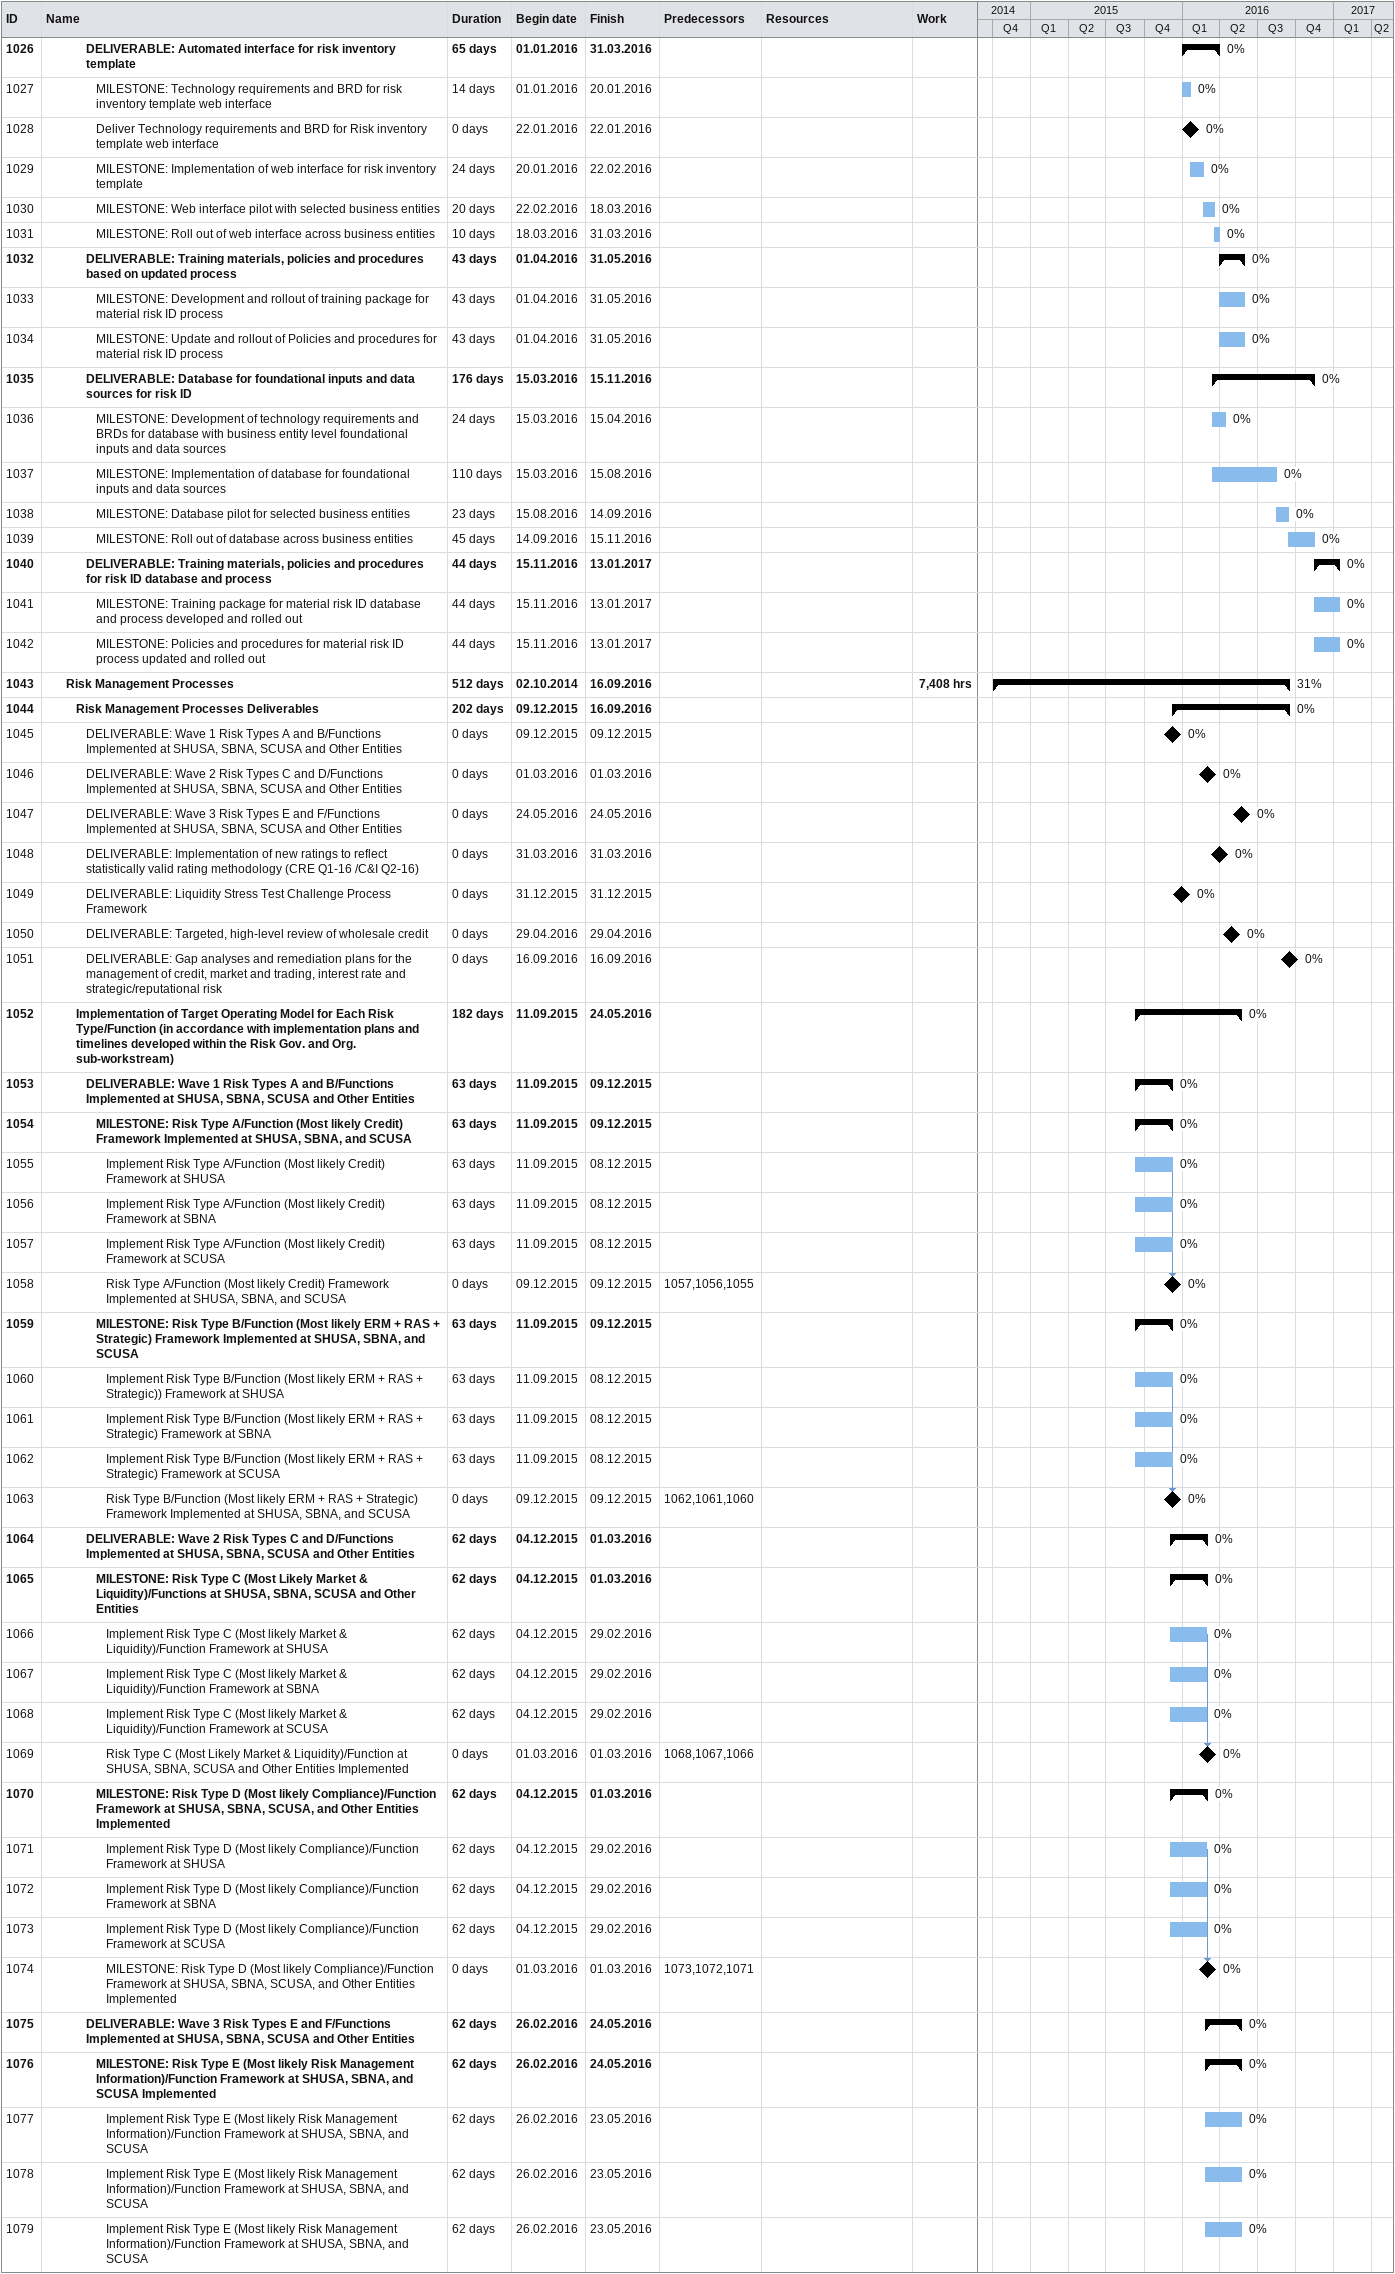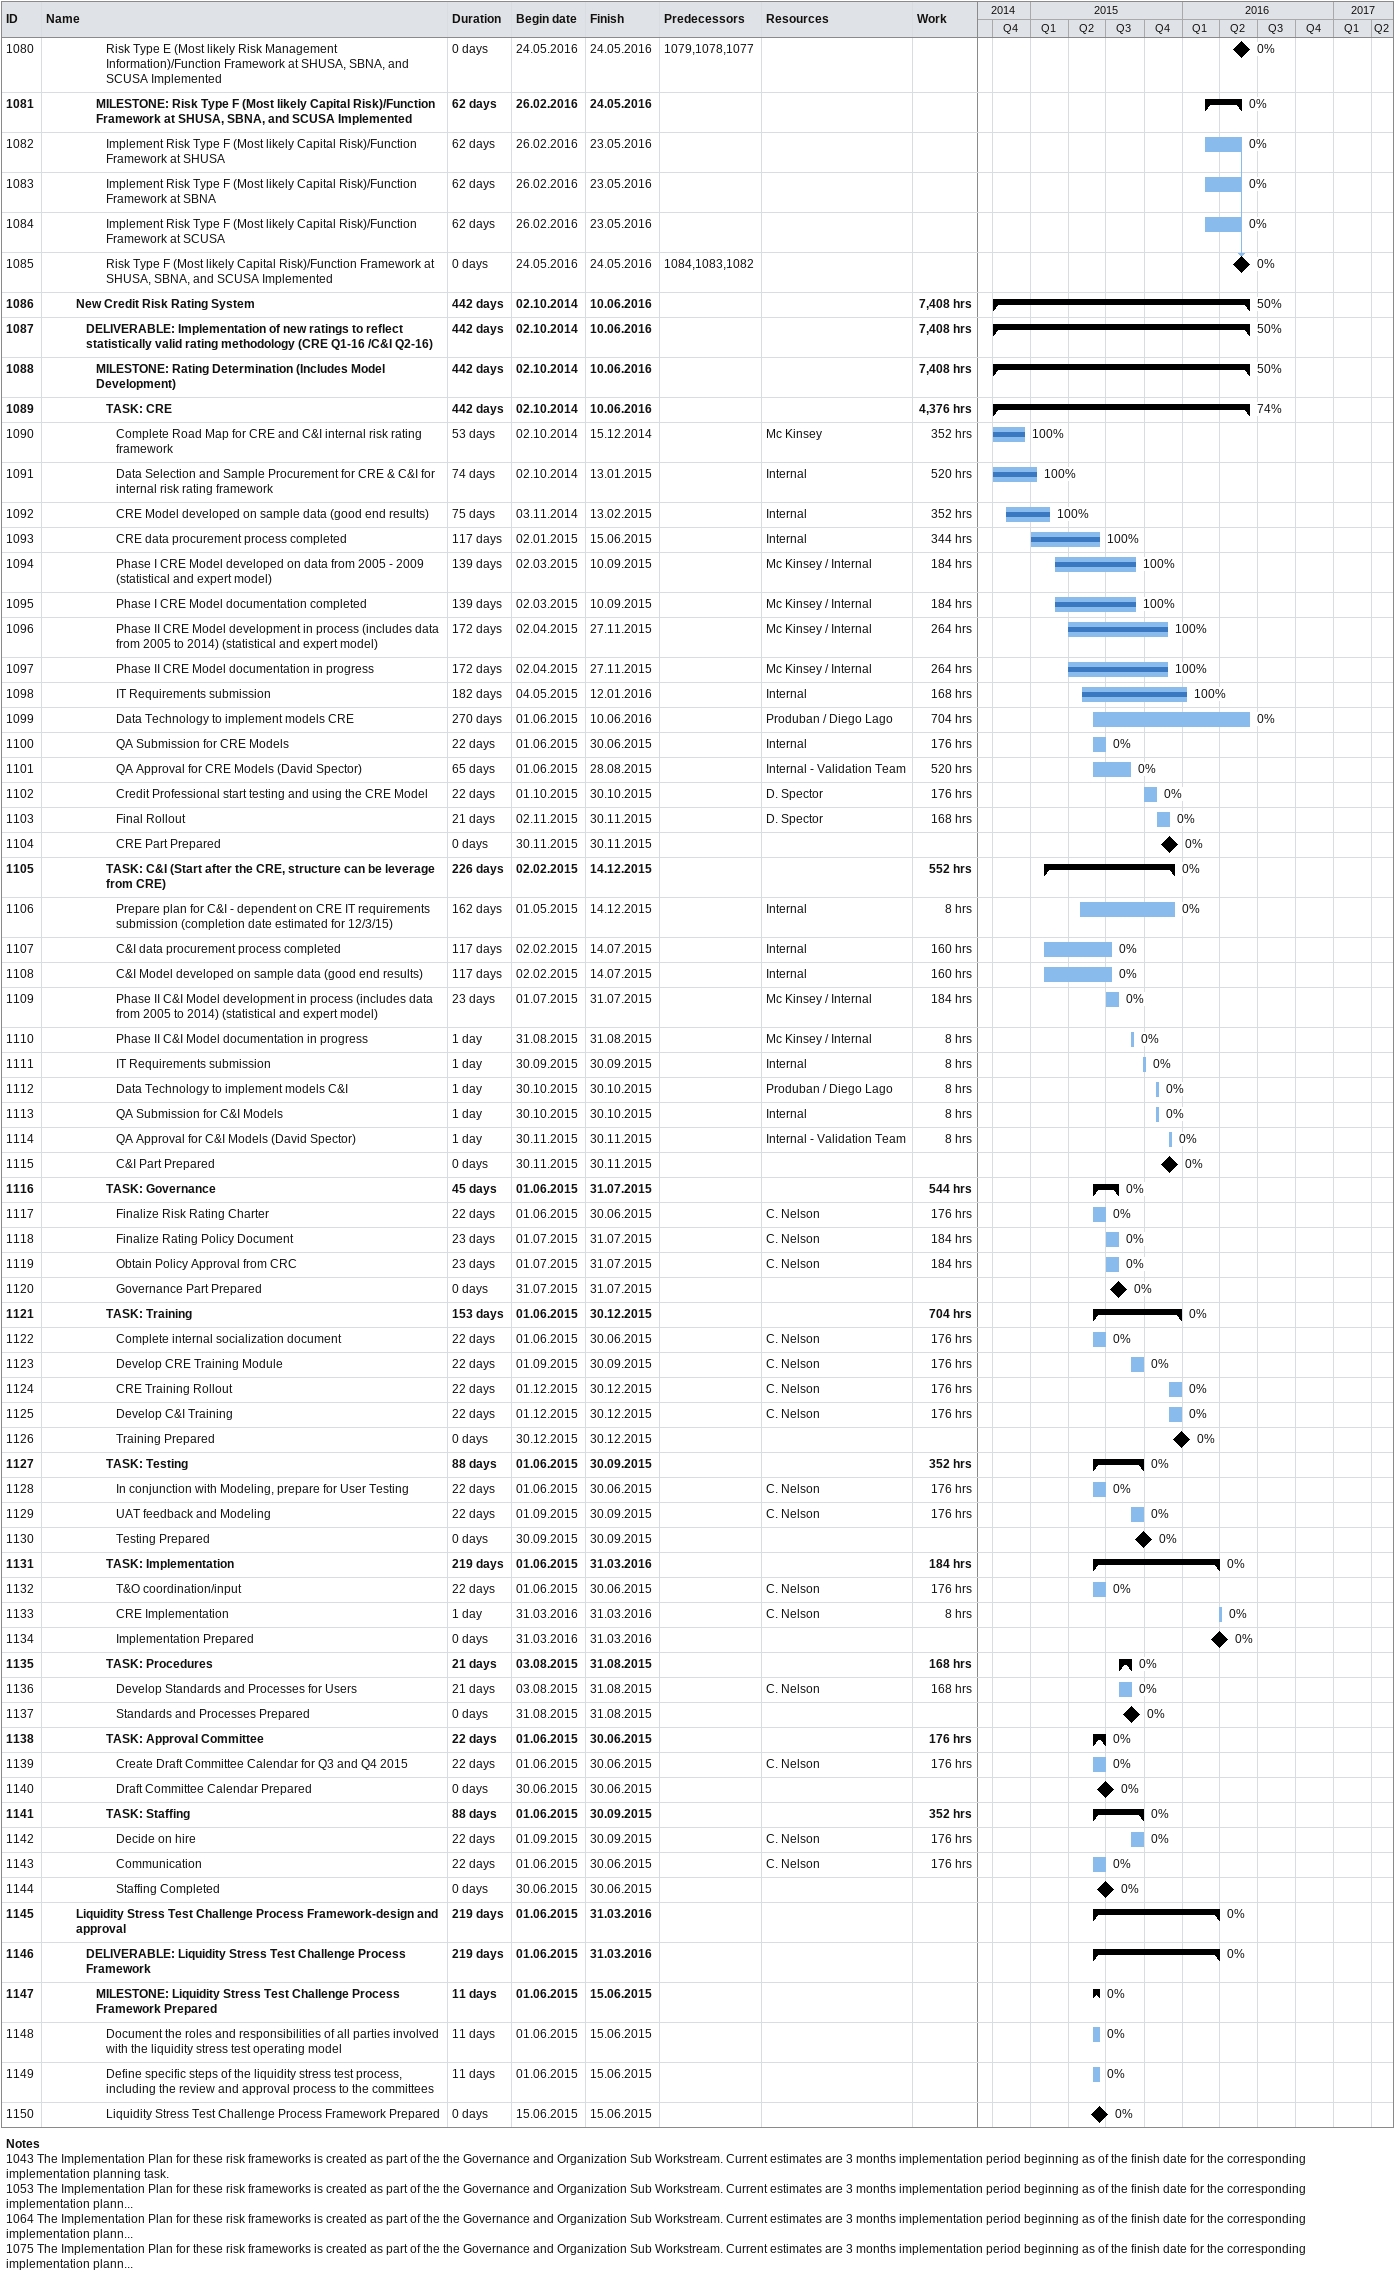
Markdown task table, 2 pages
| ID | Level | Task | Duration | Start | Finish | Predecessors | Resources | % complete | Work (h) |
|---|---|---|---|---|---|---|---|---|---|
| 1026 | 5 | **DELIVERABLE: Automated interface for risk inventory template** | 65d | 2016-01-01 | 2016-03-31 |  |  | 0 |  |
| 1027 | 6 | MILESTONE: Technology requirements and BRD for risk inventory template web interface | 14d | 2016-01-01 | 2016-01-20 |  |  | 0 |  |
| 1028 | 6 | Deliver Technology requirements and BRD for Risk inventory template web interface | 0d | 2016-01-22 | 2016-01-22 |  |  | 0 |  |
| 1029 | 6 | MILESTONE: Implementation of web interface for risk inventory template | 24d | 2016-01-20 | 2016-02-22 |  |  | 0 |  |
| 1030 | 6 | MILESTONE: Web interface pilot with selected business entities | 20d | 2016-02-22 | 2016-03-18 |  |  | 0 |  |
| 1031 | 6 | MILESTONE: Roll out of web interface across business entities | 10d | 2016-03-18 | 2016-03-31 |  |  | 0 |  |
| 1032 | 5 | **DELIVERABLE: Training materials, policies and procedures based on updated process** | 43d | 2016-04-01 | 2016-05-31 |  |  | 0 |  |
| 1033 | 6 | MILESTONE: Development and rollout of training package for material risk ID process | 43d | 2016-04-01 | 2016-05-31 |  |  | 0 |  |
| 1034 | 6 | MILESTONE: Update and rollout of Policies and procedures for material risk ID process | 43d | 2016-04-01 | 2016-05-31 |  |  | 0 |  |
| 1035 | 5 | **DELIVERABLE: Database for foundational inputs and data sources for risk ID** | 176d | 2016-03-15 | 2016-11-15 |  |  | 0 |  |
| 1036 | 6 | MILESTONE: Development of technology requirements and BRDs for database with business entity level foundational inputs and data sources | 24d | 2016-03-15 | 2016-04-15 |  |  | 0 |  |
| 1037 | 6 | MILESTONE: Implementation of database for foundational inputs and data sources | 110d | 2016-03-15 | 2016-08-15 |  |  | 0 |  |
| 1038 | 6 | MILESTONE: Database pilot for selected business entities | 23d | 2016-08-15 | 2016-09-14 |  |  | 0 |  |
| 1039 | 6 | MILESTONE: Roll out of database across business entities | 45d | 2016-09-14 | 2016-11-15 |  |  | 0 |  |
| 1040 | 5 | **DELIVERABLE: Training materials, policies and procedures for risk ID database and process** | 44d | 2016-11-15 | 2017-01-13 |  |  | 0 |  |
| 1041 | 6 | MILESTONE: Training package for material risk ID database and process developed and rolled out | 44d | 2016-11-15 | 2017-01-13 |  |  | 0 |  |
| 1042 | 6 | MILESTONE: Policies and procedures for material risk ID process updated and rolled out | 44d | 2016-11-15 | 2017-01-13 |  |  | 0 |  |
| 1043 | 3 | **Risk Management Processes** | 512d | 2014-10-02 | 2016-09-16 |  |  | 31 | 7408 |
| 1044 | 4 | **Risk Management Processes Deliverables** | 202d | 2015-12-09 | 2016-09-16 |  |  | 0 |  |
| 1045 | 5 | DELIVERABLE: Wave 1 Risk Types A and B/Functions Implemented at SHUSA, SBNA, SCUSA and Other Entities | 0d | 2015-12-09 | 2015-12-09 |  |  | 0 |  |
| 1046 | 5 | DELIVERABLE: Wave 2 Risk Types C and D/Functions Implemented at SHUSA, SBNA, SCUSA and Other Entities | 0d | 2016-03-01 | 2016-03-01 |  |  | 0 |  |
| 1047 | 5 | DELIVERABLE: Wave 3 Risk Types E and F/Functions Implemented at SHUSA, SBNA, SCUSA and Other Entities | 0d | 2016-05-24 | 2016-05-24 |  |  | 0 |  |
| 1048 | 5 | DELIVERABLE: Implementation of new ratings to reflect statistically valid rating methodology (CRE Q1-16 /C&I Q2-16) | 0d | 2016-03-31 | 2016-03-31 |  |  | 0 |  |
| 1049 | 5 | DELIVERABLE: Liquidity Stress Test Challenge Process Framework | 0d | 2015-12-31 | 2015-12-31 |  |  | 0 |  |
| 1050 | 5 | DELIVERABLE: Targeted, high-level review of wholesale credit | 0d | 2016-04-29 | 2016-04-29 |  |  | 0 |  |
| 1051 | 5 | DELIVERABLE: Gap analyses and remediation plans for the management of credit, market and trading, interest rate and strategic/reputational risk | 0d | 2016-09-16 | 2016-09-16 |  |  | 0 |  |
| 1052 | 4 | **Implementation of Target Operating Model for Each Risk Type/Function (in accordance with implementation plans and timelines developed within the Risk Gov. and Org. sub-workstream)** | 182d | 2015-09-11 | 2016-05-24 |  |  | 0 |  |
| 1053 | 5 | **DELIVERABLE: Wave 1 Risk Types A and B/Functions Implemented at SHUSA, SBNA, SCUSA and Other Entities** | 63d | 2015-09-11 | 2015-12-09 |  |  | 0 |  |
| 1054 | 6 | **MILESTONE: Risk Type A/Function (Most likely Credit) Framework Implemented at SHUSA, SBNA, and SCUSA** | 63d | 2015-09-11 | 2015-12-09 |  |  | 0 |  |
| 1055 | 7 | Implement Risk Type A/Function (Most likely Credit) Framework at SHUSA | 63d | 2015-09-11 | 2015-12-08 |  |  | 0 |  |
| 1056 | 7 | Implement Risk Type A/Function (Most likely Credit) Framework at SBNA | 63d | 2015-09-11 | 2015-12-08 |  |  | 0 |  |
| 1057 | 7 | Implement Risk Type A/Function (Most likely Credit) Framework at SCUSA | 63d | 2015-09-11 | 2015-12-08 |  |  | 0 |  |
| 1058 | 7 | Risk Type A/Function (Most likely Credit) Framework Implemented at SHUSA, SBNA, and SCUSA | 0d | 2015-12-09 | 2015-12-09 | 1057, 1056, 1055 |  | 0 |  |
| 1059 | 6 | **MILESTONE: Risk Type B/Function (Most likely ERM + RAS + Strategic) Framework Implemented at SHUSA, SBNA, and SCUSA** | 63d | 2015-09-11 | 2015-12-09 |  |  | 0 |  |
| 1060 | 7 | Implement Risk Type B/Function (Most likely ERM + RAS + Strategic)) Framework at SHUSA | 63d | 2015-09-11 | 2015-12-08 |  |  | 0 |  |
| 1061 | 7 | Implement Risk Type B/Function (Most likely ERM + RAS + Strategic) Framework at SBNA | 63d | 2015-09-11 | 2015-12-08 |  |  | 0 |  |
| 1062 | 7 | Implement Risk Type B/Function (Most likely ERM + RAS + Strategic) Framework at SCUSA | 63d | 2015-09-11 | 2015-12-08 |  |  | 0 |  |
| 1063 | 7 | Risk Type B/Function (Most likely ERM + RAS + Strategic) Framework Implemented at SHUSA, SBNA, and SCUSA | 0d | 2015-12-09 | 2015-12-09 | 1062, 1061, 1060 |  | 0 |  |
| 1064 | 5 | **DELIVERABLE: Wave 2 Risk Types C and D/Functions Implemented at SHUSA, SBNA, SCUSA and Other Entities** | 62d | 2015-12-04 | 2016-03-01 |  |  | 0 |  |
| 1065 | 6 | **MILESTONE: Risk Type C (Most Likely Market & Liquidity)/Functions at SHUSA, SBNA, SCUSA and Other Entities** | 62d | 2015-12-04 | 2016-03-01 |  |  | 0 |  |
| 1066 | 7 | Implement Risk Type C (Most likely Market & Liquidity)/Function Framework at SHUSA | 62d | 2015-12-04 | 2016-02-29 |  |  | 0 |  |
| 1067 | 7 | Implement Risk Type C (Most likely Market & Liquidity)/Function Framework at SBNA | 62d | 2015-12-04 | 2016-02-29 |  |  | 0 |  |
| 1068 | 7 | Implement Risk Type C (Most likely Market & Liquidity)/Function Framework at SCUSA | 62d | 2015-12-04 | 2016-02-29 |  |  | 0 |  |
| 1069 | 7 | Risk Type C (Most Likely Market & Liquidity)/Function at SHUSA, SBNA, SCUSA and Other Entities Implemented | 0d | 2016-03-01 | 2016-03-01 | 1068, 1067, 1066 |  | 0 |  |
| 1070 | 6 | **MILESTONE: Risk Type D (Most likely Compliance)/Function Framework at SHUSA, SBNA, SCUSA, and Other Entities Implemented** | 62d | 2015-12-04 | 2016-03-01 |  |  | 0 |  |
| 1071 | 7 | Implement Risk Type D (Most likely Compliance)/Function Framework at SHUSA | 62d | 2015-12-04 | 2016-02-29 |  |  | 0 |  |
| 1072 | 7 | Implement Risk Type D (Most likely Compliance)/Function Framework at SBNA | 62d | 2015-12-04 | 2016-02-29 |  |  | 0 |  |
| 1073 | 7 | Implement Risk Type D (Most likely Compliance)/Function Framework at SCUSA | 62d | 2015-12-04 | 2016-02-29 |  |  | 0 |  |
| 1074 | 7 | MILESTONE: Risk Type D (Most likely Compliance)/Function Framework at SHUSA, SBNA, SCUSA, and Other Entities Implemented | 0d | 2016-03-01 | 2016-03-01 | 1073, 1072, 1071 |  | 0 |  |
| 1075 | 5 | **DELIVERABLE: Wave 3 Risk Types E and F/Functions Implemented at SHUSA, SBNA, SCUSA and Other Entities** | 62d | 2016-02-26 | 2016-05-24 |  |  | 0 |  |
| 1076 | 6 | **MILESTONE: Risk Type E (Most likely Risk Management Information)/Function Framework at SHUSA, SBNA, and SCUSA Implemented** | 62d | 2016-02-26 | 2016-05-24 |  |  | 0 |  |
| 1077 | 7 | Implement Risk Type E (Most likely Risk Management Information)/Function Framework at SHUSA, SBNA, and SCUSA | 62d | 2016-02-26 | 2016-05-23 |  |  | 0 |  |
| 1078 | 7 | Implement Risk Type E (Most likely Risk Management Information)/Function Framework at SHUSA, SBNA, and SCUSA | 62d | 2016-02-26 | 2016-05-23 |  |  | 0 |  |
| 1079 | 7 | Implement Risk Type E (Most likely Risk Management Information)/Function Framework at SHUSA, SBNA, and SCUSA | 62d | 2016-02-26 | 2016-05-23 |  |  | 0 |  |
| 1080 | 7 | Risk Type E (Most likely Risk Management Information)/Function Framework at SHUSA, SBNA, and SCUSA Implemented | 0d | 2016-05-24 | 2016-05-24 | 1079, 1078, 1077 |  | 0 |  |
| 1081 | 6 | **MILESTONE: Risk Type F (Most likely Capital Risk)/Function Framework at SHUSA, SBNA, and SCUSA Implemented** | 62d | 2016-02-26 | 2016-05-24 |  |  | 0 |  |
| 1082 | 7 | Implement Risk Type F (Most likely Capital Risk)/Function Framework at SHUSA | 62d | 2016-02-26 | 2016-05-23 |  |  | 0 |  |
| 1083 | 7 | Implement Risk Type F (Most likely Capital Risk)/Function Framework at SBNA | 62d | 2016-02-26 | 2016-05-23 |  |  | 0 |  |
| 1084 | 7 | Implement Risk Type F (Most likely Capital Risk)/Function Framework at SCUSA | 62d | 2016-02-26 | 2016-05-23 |  |  | 0 |  |
| 1085 | 7 | Risk Type F (Most likely Capital Risk)/Function Framework at SHUSA, SBNA, and SCUSA Implemented | 0d | 2016-05-24 | 2016-05-24 | 1084, 1083, 1082 |  | 0 |  |
| 1086 | 4 | **New Credit Risk Rating System** | 442d | 2014-10-02 | 2016-06-10 |  |  | 50 | 7408 |
| 1087 | 5 | **DELIVERABLE: Implementation of new ratings to reflect statistically valid rating methodology (CRE Q1-16 /C&I Q2-16)** | 442d | 2014-10-02 | 2016-06-10 |  |  | 50 | 7408 |
| 1088 | 6 | **MILESTONE: Rating Determination (Includes Model Development)** | 442d | 2014-10-02 | 2016-06-10 |  |  | 50 | 7408 |
| 1089 | 7 | **TASK: CRE** | 442d | 2014-10-02 | 2016-06-10 |  |  | 74 | 4376 |
| 1090 | 8 | Complete Road Map for CRE and C&I internal risk rating framework | 53d | 2014-10-02 | 2014-12-15 |  | Mc Kinsey | 100 | 352 |
| 1091 | 8 | Data Selection and Sample Procurement for CRE & C&I for internal risk rating framework | 74d | 2014-10-02 | 2015-01-13 |  | Internal | 100 | 520 |
| 1092 | 8 | CRE Model developed on sample data (good end results) | 75d | 2014-11-03 | 2015-02-13 |  | Internal | 100 | 352 |
| 1093 | 8 | CRE data procurement process completed | 117d | 2015-01-02 | 2015-06-15 |  | Internal | 100 | 344 |
| 1094 | 8 | Phase I CRE Model developed on data from 2005 - 2009 (statistical and expert model) | 139d | 2015-03-02 | 2015-09-10 |  | Mc Kinsey / Internal | 100 | 184 |
| 1095 | 8 | Phase I CRE Model documentation completed | 139d | 2015-03-02 | 2015-09-10 |  | Mc Kinsey / Internal | 100 | 184 |
| 1096 | 8 | Phase II CRE Model development in process (includes data from 2005 to 2014) (statistical and expert model) | 172d | 2015-04-02 | 2015-11-27 |  | Mc Kinsey / Internal | 100 | 264 |
| 1097 | 8 | Phase II CRE Model documentation in progress | 172d | 2015-04-02 | 2015-11-27 |  | Mc Kinsey / Internal | 100 | 264 |
| 1098 | 8 | IT Requirements submission | 182d | 2015-05-04 | 2016-01-12 |  | Internal | 100 | 168 |
| 1099 | 8 | Data Technology to implement models CRE | 270d | 2015-06-01 | 2016-06-10 |  | Produban / Diego Lago | 0 | 704 |
| 1100 | 8 | QA Submission for CRE Models | 22d | 2015-06-01 | 2015-06-30 |  | Internal | 0 | 176 |
| 1101 | 8 | QA Approval for CRE Models (David Spector) | 65d | 2015-06-01 | 2015-08-28 |  | Internal - Validation Team | 0 | 520 |
| 1102 | 8 | Credit Professional start testing and using the CRE Model | 22d | 2015-10-01 | 2015-10-30 |  | D. Spector | 0 | 176 |
| 1103 | 8 | Final Rollout | 21d | 2015-11-02 | 2015-11-30 |  | D. Spector | 0 | 168 |
| 1104 | 8 | CRE Part Prepared | 0d | 2015-11-30 | 2015-11-30 |  |  | 0 |  |
| 1105 | 7 | **TASK: C&I (Start after the CRE, structure can be leverage from CRE)** | 226d | 2015-02-02 | 2015-12-14 |  |  | 0 | 552 |
| 1106 | 8 | Prepare plan for C&I - dependent on CRE IT requirements submission (completion date estimated for 12/3/15) | 162d | 2015-05-01 | 2015-12-14 |  | Internal | 0 | 8 |
| 1107 | 8 | C&I data procurement process completed | 117d | 2015-02-02 | 2015-07-14 |  | Internal | 0 | 160 |
| 1108 | 8 | C&I Model developed on sample data (good end results) | 117d | 2015-02-02 | 2015-07-14 |  | Internal | 0 | 160 |
| 1109 | 8 | Phase II C&I Model development in process (includes data from 2005 to 2014) (statistical and expert model) | 23d | 2015-07-01 | 2015-07-31 |  | Mc Kinsey / Internal | 0 | 184 |
| 1110 | 8 | Phase II C&I Model documentation in progress | 1d | 2015-08-31 | 2015-08-31 |  | Mc Kinsey / Internal | 0 | 8 |
| 1111 | 8 | IT Requirements submission | 1d | 2015-09-30 | 2015-09-30 |  | Internal | 0 | 8 |
| 1112 | 8 | Data Technology to implement models C&I | 1d | 2015-10-30 | 2015-10-30 |  | Produban / Diego Lago | 0 | 8 |
| 1113 | 8 | QA Submission for C&I Models | 1d | 2015-10-30 | 2015-10-30 |  | Internal | 0 | 8 |
| 1114 | 8 | QA Approval for C&I Models (David Spector) | 1d | 2015-11-30 | 2015-11-30 |  | Internal - Validation Team | 0 | 8 |
| 1115 | 8 | C&I Part Prepared | 0d | 2015-11-30 | 2015-11-30 |  |  | 0 |  |
| 1116 | 7 | **TASK: Governance** | 45d | 2015-06-01 | 2015-07-31 |  |  | 0 | 544 |
| 1117 | 8 | Finalize Risk Rating Charter | 22d | 2015-06-01 | 2015-06-30 |  | C. Nelson | 0 | 176 |
| 1118 | 8 | Finalize Rating Policy Document | 23d | 2015-07-01 | 2015-07-31 |  | C. Nelson | 0 | 184 |
| 1119 | 8 | Obtain Policy Approval from CRC | 23d | 2015-07-01 | 2015-07-31 |  | C. Nelson | 0 | 184 |
| 1120 | 8 | Governance Part Prepared | 0d | 2015-07-31 | 2015-07-31 |  |  | 0 |  |
| 1121 | 7 | **TASK: Training** | 153d | 2015-06-01 | 2015-12-30 |  |  | 0 | 704 |
| 1122 | 8 | Complete internal socialization document | 22d | 2015-06-01 | 2015-06-30 |  | C. Nelson | 0 | 176 |
| 1123 | 8 | Develop CRE Training Module | 22d | 2015-09-01 | 2015-09-30 |  | C. Nelson | 0 | 176 |
| 1124 | 8 | CRE Training Rollout | 22d | 2015-12-01 | 2015-12-30 |  | C. Nelson | 0 | 176 |
| 1125 | 8 | Develop C&I Training | 22d | 2015-12-01 | 2015-12-30 |  | C. Nelson | 0 | 176 |
| 1126 | 8 | Training Prepared | 0d | 2015-12-30 | 2015-12-30 |  |  | 0 |  |
| 1127 | 7 | **TASK: Testing** | 88d | 2015-06-01 | 2015-09-30 |  |  | 0 | 352 |
| 1128 | 8 | In conjunction with Modeling, prepare for User Testing | 22d | 2015-06-01 | 2015-06-30 |  | C. Nelson | 0 | 176 |
| 1129 | 8 | UAT feedback and Modeling | 22d | 2015-09-01 | 2015-09-30 |  | C. Nelson | 0 | 176 |
| 1130 | 8 | Testing Prepared | 0d | 2015-09-30 | 2015-09-30 |  |  | 0 |  |
| 1131 | 7 | **TASK: Implementation** | 219d | 2015-06-01 | 2016-03-31 |  |  | 0 | 184 |
| 1132 | 8 | T&O coordination/input | 22d | 2015-06-01 | 2015-06-30 |  | C. Nelson | 0 | 176 |
| 1133 | 8 | CRE Implementation | 1d | 2016-03-31 | 2016-03-31 |  | C. Nelson | 0 | 8 |
| 1134 | 8 | Implementation Prepared | 0d | 2016-03-31 | 2016-03-31 |  |  | 0 |  |
| 1135 | 7 | **TASK: Procedures** | 21d | 2015-08-03 | 2015-08-31 |  |  | 0 | 168 |
| 1136 | 8 | Develop Standards and Processes for Users | 21d | 2015-08-03 | 2015-08-31 |  | C. Nelson | 0 | 168 |
| 1137 | 8 | Standards and Processes Prepared | 0d | 2015-08-31 | 2015-08-31 |  |  | 0 |  |
| 1138 | 7 | **TASK: Approval Committee** | 22d | 2015-06-01 | 2015-06-30 |  |  | 0 | 176 |
| 1139 | 8 | Create Draft Committee Calendar for Q3 and Q4 2015 | 22d | 2015-06-01 | 2015-06-30 |  | C. Nelson | 0 | 176 |
| 1140 | 8 | Draft Committee Calendar Prepared | 0d | 2015-06-30 | 2015-06-30 |  |  | 0 |  |
| 1141 | 7 | **TASK: Staffing** | 88d | 2015-06-01 | 2015-09-30 |  |  | 0 | 352 |
| 1142 | 8 | Decide on hire | 22d | 2015-09-01 | 2015-09-30 |  | C. Nelson | 0 | 176 |
| 1143 | 8 | Communication | 22d | 2015-06-01 | 2015-06-30 |  | C. Nelson | 0 | 176 |
| 1144 | 8 | Staffing Completed | 0d | 2015-06-30 | 2015-06-30 |  |  | 0 |  |
| 1145 | 4 | **Liquidity Stress Test Challenge Process Framework-design and approval** | 219d | 2015-06-01 | 2016-03-31 |  |  | 0 |  |
| 1146 | 5 | **DELIVERABLE: Liquidity Stress Test Challenge Process Framework** | 219d | 2015-06-01 | 2016-03-31 |  |  | 0 |  |
| 1147 | 6 | **MILESTONE: Liquidity Stress Test Challenge Process Framework Prepared** | 11d | 2015-06-01 | 2015-06-15 |  |  | 0 |  |
| 1148 | 7 | Document the roles and responsibilities of all parties involved with the liquidity stress test operating model | 11d | 2015-06-01 | 2015-06-15 |  |  | 0 |  |
| 1149 | 7 | Define specific steps of the liquidity stress test process, including the review and approval process to the committees | 11d | 2015-06-01 | 2015-06-15 |  |  | 0 |  |
| 1150 | 7 | Liquidity Stress Test Challenge Process Framework Prepared | 0d | 2015-06-15 | 2015-06-15 |  |  | 0 |  |

Notes
- 1043: The Implementation Plan for these risk frameworks is created as part of the the Governance and Organization Sub Workstream. Current estimates are 3 months implementation period beginning as of the finish date for the corresponding implementation planning task.
- 1053: The Implementation Plan for these risk frameworks is created as part of the the Governance and Organization Sub Workstream. Current estimates are 3 months implementation period beginning as of the finish date for the corresponding implementation plann...
- 1064: The Implementation Plan for these risk frameworks is created as part of the the Governance and Organization Sub Workstream. Current estimates are 3 months implementation period beginning as of the finish date for the corresponding implementation plann...
- 1075: The Implementation Plan for these risk frameworks is created as part of the the Governance and Organization Sub Workstream. Current estimates are 3 months implementation period beginning as of the finish date for the corresponding implementation plann...
